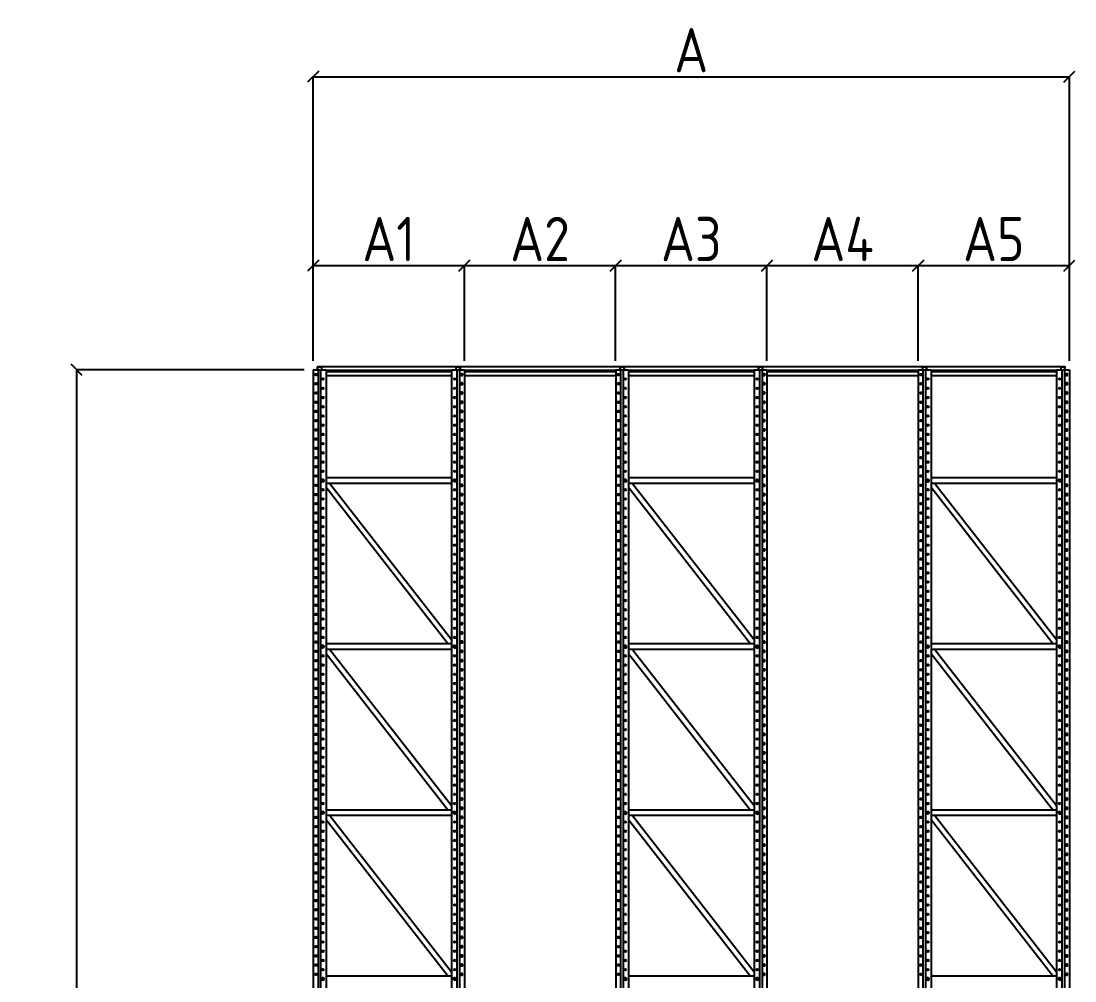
# Model space of a CAD drawing. Header units: millimetres. Extents: x 2596 to 53213, y 1175 to 12446.
# Drawn here: x 28470 to 34184, y 7245 to 12446 of the extents above; entities that cross this region are included whole.
import ezdxf

# ---------------------------------------------------------------- set-up
doc = ezdxf.new("R2010")
doc.units = ezdxf.units.MM
doc.linetypes.add('LIN0', pattern=[0])
doc.layers.add('Contraventamento', color=9, linetype='LIN0', lineweight=25)
doc.layers.add('MONTANTE', color=170, linetype='LIN0', lineweight=25)
doc.styles.add('DIM', font='dim.shx')
doc.dimstyles.new('200 - Planta Baixal', dxfattribs={"dimscale": 1.2, "dimtxt": 200, "dimasz": 50, "dimexe": 1.25, "dimexo": 40, "dimgap": 20, "dimtad": 1, "dimdec": 0, "dimzin": 9, "dimdsep": 46, "dimtxsty": 'DIM', "dimblk": 'OBLIQUE', "dimcen": 2.5, "dimclrd": 256, "dimclre": 256, "dimclrt": 256, "dimadec": 0, "dimazin": 0, "dimtfac": 1, "dimtdec": 0, "dimtmove": 0, "dimatfit": 0, "dimldrblk": 'OBLIQUE', "dimfxl": 0.04, "dimtolj": 1, "dimtzin": 1, "dimarcsym": 0})

# ---------------------------------------------------------------- blocks, each defined once
blk = doc.blocks.new('_Oblique')
at = {"color": 0, "linetype": 'ByBlock', "lineweight": -2}
blk.add_line((-0.5, -0.5), (0.5, 0.5), dxfattribs=at)
blk = doc.blocks.new('*D39')
at = {"lineweight": -2, "transparency": 16777216}
for p, q in [((30053.8, 10604.3), (30053.8, 11122.4)), ((30053.8, 11120.9), (30873.8, 11120.9)), ((30873.8, 10604.3), (30873.8, 11122.4))]:
    blk.add_line(p, q, dxfattribs=at)
at = {"layer": 'Defpoints', "color": 0, "transparency": 16777216}
for p in [(30873.8, 11120.9), (30053.8, 10556.3), (30873.8, 10556.3)]:
    blk.add_point(p, dxfattribs=at)
at = {"lineweight": -2, "transparency": 16777216, "xscale": 60, "yscale": 60, "zscale": 60, "rotation": 180}
blk.add_blockref('_Oblique', (30053.8, 11120.9), dxfattribs=at)
at = {"lineweight": -2, "transparency": 16777216, "xscale": 60, "yscale": 60, "zscale": 60}
blk.add_blockref('_Oblique', (30873.8, 11120.9), dxfattribs=at)
at = {"transparency": 16777216, "insert": (30463.8, 11264.9), "char_height": 240, "attachment_point": 5, "style": 'DIM'}
blk.add_mtext('\\A1;A1', dxfattribs=at)
blk = doc.blocks.new('*D40')
at = {"lineweight": -2, "transparency": 16777216}
for p, q in [((30005.8, 10556.3), (28770.2, 10556.3)), ((28771.7, 1756.3), (28771.7, 10556.3)), ((30003.2, 1756.3), (28770.2, 1756.3))]:
    blk.add_line(p, q, dxfattribs=at)
at = {"layer": 'Defpoints', "color": 0, "transparency": 16777216}
for p in [(28771.7, 10556.3), (30053.8, 10556.3), (30051.2, 1756.3)]:
    blk.add_point(p, dxfattribs=at)
at = {"lineweight": -2, "transparency": 16777216, "xscale": 60, "yscale": 60, "zscale": 60}
for p, rotation in [((28771.7, 10556.3), 90), ((28771.7, 1756.3), 270)]:
    blk.add_blockref('_Oblique', p, dxfattribs=dict(at, rotation=rotation))
at = {"transparency": 16777216, "insert": (28627.7, 6156.3), "char_height": 240, "attachment_point": 5, "rotation": 90, "style": 'DIM'}
blk.add_mtext('\\A1;B', dxfattribs=at)
blk = doc.blocks.new('*D41')
at = {"lineweight": -2, "transparency": 16777216}
for p, q in [((30873.8, 10604.3), (30873.8, 11122.4)), ((30873.8, 11120.9), (31693.8, 11120.9)), ((31693.8, 10604.3), (31693.8, 11122.4))]:
    blk.add_line(p, q, dxfattribs=at)
at = {"layer": 'Defpoints', "color": 0, "transparency": 16777216}
for p in [(31693.8, 11120.9), (30873.8, 10556.3), (31693.8, 10556.3)]:
    blk.add_point(p, dxfattribs=at)
at = {"lineweight": -2, "transparency": 16777216, "xscale": 60, "yscale": 60, "zscale": 60, "rotation": 180}
blk.add_blockref('_Oblique', (30873.8, 11120.9), dxfattribs=at)
at = {"lineweight": -2, "transparency": 16777216, "xscale": 60, "yscale": 60, "zscale": 60}
blk.add_blockref('_Oblique', (31693.8, 11120.9), dxfattribs=at)
at = {"transparency": 16777216, "insert": (31283.8, 11264.9), "char_height": 240, "attachment_point": 5, "style": 'DIM'}
blk.add_mtext('\\A1;A2', dxfattribs=at)
blk = doc.blocks.new('*D42')
at = {"lineweight": -2, "transparency": 16777216}
for p, q in [((31693.8, 10604.3), (31693.8, 11122.4)), ((31693.8, 11120.9), (32513.8, 11120.9)), ((32513.8, 10604.3), (32513.8, 11122.4))]:
    blk.add_line(p, q, dxfattribs=at)
at = {"layer": 'Defpoints', "color": 0, "transparency": 16777216}
for p in [(32513.8, 11120.9), (31693.8, 10556.3), (32513.8, 10556.3)]:
    blk.add_point(p, dxfattribs=at)
at = {"lineweight": -2, "transparency": 16777216, "xscale": 60, "yscale": 60, "zscale": 60, "rotation": 180}
blk.add_blockref('_Oblique', (31693.8, 11120.9), dxfattribs=at)
at = {"lineweight": -2, "transparency": 16777216, "xscale": 60, "yscale": 60, "zscale": 60}
blk.add_blockref('_Oblique', (32513.8, 11120.9), dxfattribs=at)
at = {"transparency": 16777216, "insert": (32103.8, 11264.9), "char_height": 240, "attachment_point": 5, "style": 'DIM'}
blk.add_mtext('\\A1;A3', dxfattribs=at)
blk = doc.blocks.new('*D43')
at = {"lineweight": -2, "transparency": 16777216}
for p, q in [((32513.8, 10604.3), (32513.8, 11122.4)), ((32513.8, 11120.9), (33333.8, 11120.9)), ((33333.8, 10604.3), (33333.8, 11122.4))]:
    blk.add_line(p, q, dxfattribs=at)
at = {"layer": 'Defpoints', "color": 0, "transparency": 16777216}
for p in [(33333.8, 11120.9), (32513.8, 10556.3), (33333.8, 10556.3)]:
    blk.add_point(p, dxfattribs=at)
at = {"lineweight": -2, "transparency": 16777216, "xscale": 60, "yscale": 60, "zscale": 60, "rotation": 180}
blk.add_blockref('_Oblique', (32513.8, 11120.9), dxfattribs=at)
at = {"lineweight": -2, "transparency": 16777216, "xscale": 60, "yscale": 60, "zscale": 60}
blk.add_blockref('_Oblique', (33333.8, 11120.9), dxfattribs=at)
at = {"transparency": 16777216, "insert": (32923.8, 11264.9), "char_height": 240, "attachment_point": 5, "style": 'DIM'}
blk.add_mtext('\\A1;A4', dxfattribs=at)
blk = doc.blocks.new('*D44')
at = {"lineweight": -2, "transparency": 16777216}
for p, q in [((33333.8, 10604.3), (33333.8, 11122.4)), ((33333.8, 11120.9), (34153.8, 11120.9)), ((34153.8, 10604.3), (34153.8, 11122.4))]:
    blk.add_line(p, q, dxfattribs=at)
at = {"layer": 'Defpoints', "color": 0, "transparency": 16777216}
for p in [(34153.8, 11120.9), (33333.8, 10556.3), (34153.8, 10556.3)]:
    blk.add_point(p, dxfattribs=at)
at = {"lineweight": -2, "transparency": 16777216, "xscale": 60, "yscale": 60, "zscale": 60, "rotation": 180}
blk.add_blockref('_Oblique', (33333.8, 11120.9), dxfattribs=at)
at = {"lineweight": -2, "transparency": 16777216, "xscale": 60, "yscale": 60, "zscale": 60}
blk.add_blockref('_Oblique', (34153.8, 11120.9), dxfattribs=at)
at = {"transparency": 16777216, "insert": (33743.8, 11264.9), "char_height": 240, "attachment_point": 5, "style": 'DIM'}
blk.add_mtext('\\A1;A5', dxfattribs=at)
blk = doc.blocks.new('*D45')
at = {"lineweight": -2, "transparency": 16777216}
for p, q in [((30053.8, 10604.3), (30053.8, 12145.9)), ((30053.8, 12144.4), (34153.8, 12144.4)), ((34153.8, 10604.3), (34153.8, 12145.9))]:
    blk.add_line(p, q, dxfattribs=at)
at = {"layer": 'Defpoints', "color": 0, "transparency": 16777216}
for p in [(34153.8, 12144.4), (30053.8, 10556.3), (34153.8, 10556.3)]:
    blk.add_point(p, dxfattribs=at)
at = {"lineweight": -2, "transparency": 16777216, "xscale": 60, "yscale": 60, "zscale": 60, "rotation": 180}
blk.add_blockref('_Oblique', (30053.8, 12144.4), dxfattribs=at)
at = {"lineweight": -2, "transparency": 16777216, "xscale": 60, "yscale": 60, "zscale": 60}
blk.add_blockref('_Oblique', (34153.8, 12144.4), dxfattribs=at)
at = {"transparency": 16777216, "insert": (32103.8, 12288.4), "char_height": 240, "attachment_point": 5, "style": 'DIM'}
blk.add_mtext('\\A1;A', dxfattribs=at)
blk = doc.blocks.new('*U5')
at = {"layer": 'MONTANTE'}
for p, q in [((-872.6, 8804.8), (-872.6, 64.7)), ((-872.6, 8804.8), (-802.9, 8804.8)), ((-846.5, 8804.8), (-846.5, 64.7)), ((-832.1, 8804.8), (-832.1, 4.8)), ((-802.9, 8804.8), (-802.9, 4.8)), ((-122.4, 8804.8), (-122.4, 4.8)), ((-122.4, 8804.8), (-52.6, 8804.8)), ((-93.2, 8804.8), (-93.2, 4.8)), ((-78.8, 8804.8), (-78.8, 64.7)), ((-52.6, 8804.8), (-52.6, 64.7)), ((-122.4, 8219.7), (-802.9, 8219.7)), ((-122.4, 8189.7), (-802.9, 8189.7)), ((-781.6, 8189.7), (-122.4, 7343.2)), ((-802.9, 8168.6), (-141.4, 7319.7)), ((-122.4, 7319.7), (-802.9, 7319.7)), ((-122.4, 7319.7), (-802.9, 7319.7)), ((-122.4, 7289.7), (-802.9, 7289.7)), ((-122.4, 7289.7), (-802.9, 7289.7)), ((-802.9, 7268.6), (-141.4, 6419.7)), ((-781.6, 7289.7), (-122.4, 6443.2)), ((-122.4, 6419.7), (-802.9, 6419.7)), ((-122.4, 6419.7), (-802.9, 6419.7)), ((-122.4, 6389.7), (-802.9, 6389.7)), ((-122.4, 6389.7), (-802.9, 6389.7)), ((-802.9, 6368.6), (-141.4, 5519.7)), ((-781.6, 6389.7), (-122.4, 5543.2)), ((-122.4, 5519.7), (-802.9, 5519.7)), ((-122.4, 5519.7), (-802.9, 5519.7))]:
    blk.add_line(p, q, dxfattribs=at)
for points in [[(-855.7, 8774.7), (-858.7, 8774.7, -1), (-858.7, 8783.7), (-855.7, 8783.7, -1)], [(-69.6, 8774.7), (-66.6, 8774.7, 1), (-66.6, 8783.7), (-69.6, 8783.7, 1)], [(-855.7, 8724.7), (-858.7, 8724.7, -1), (-858.7, 8733.7), (-855.7, 8733.7, -1)], [(-69.6, 8724.7), (-66.6, 8724.7, 1), (-66.6, 8733.7), (-69.6, 8733.7, 1)], [(-855.7, 8674.7), (-858.7, 8674.7, -1), (-858.7, 8683.7), (-855.7, 8683.7, -1)], [(-855.7, 8624.7), (-858.7, 8624.7, -1), (-858.7, 8633.7), (-855.7, 8633.7, -1)], [(-69.6, 8674.7), (-66.6, 8674.7, 1), (-66.6, 8683.7), (-69.6, 8683.7, 1)], [(-69.6, 8624.7), (-66.6, 8624.7, 1), (-66.6, 8633.7), (-69.6, 8633.7, 1)], [(-855.7, 8574.7), (-858.7, 8574.7, -1), (-858.7, 8583.7), (-855.7, 8583.7, -1)], [(-69.6, 8574.7), (-66.6, 8574.7, 1), (-66.6, 8583.7), (-69.6, 8583.7, 1)], [(-855.7, 8524.7), (-858.7, 8524.7, -1), (-858.7, 8533.7), (-855.7, 8533.7, -1)], [(-69.6, 8524.7), (-66.6, 8524.7, 1), (-66.6, 8533.7), (-69.6, 8533.7, 1)], [(-855.7, 8474.7), (-858.7, 8474.7, -1), (-858.7, 8483.7), (-855.7, 8483.7, -1)], [(-69.6, 8474.7), (-66.6, 8474.7, 1), (-66.6, 8483.7), (-69.6, 8483.7, 1)], [(-855.7, 8424.7), (-858.7, 8424.7, -1), (-858.7, 8433.7), (-855.7, 8433.7, -1)], [(-69.6, 8424.7), (-66.6, 8424.7, 1), (-66.6, 8433.7), (-69.6, 8433.7, 1)], [(-855.7, 8374.7), (-858.7, 8374.7, -1), (-858.7, 8383.7), (-855.7, 8383.7, -1)], [(-69.6, 8374.7), (-66.6, 8374.7, 1), (-66.6, 8383.7), (-69.6, 8383.7, 1)], [(-855.7, 8324.7), (-858.7, 8324.7, -1), (-858.7, 8333.7), (-855.7, 8333.7, -1)], [(-69.6, 8324.7), (-66.6, 8324.7, 1), (-66.6, 8333.7), (-69.6, 8333.7, 1)], [(-855.7, 8274.7), (-858.7, 8274.7, -1), (-858.7, 8283.7), (-855.7, 8283.7, -1)], [(-855.7, 8224.7), (-858.7, 8224.7, -1), (-858.7, 8233.7), (-855.7, 8233.7, -1)], [(-69.6, 8274.7), (-66.6, 8274.7, 1), (-66.6, 8283.7), (-69.6, 8283.7, 1)], [(-69.6, 8224.7), (-66.6, 8224.7, 1), (-66.6, 8233.7), (-69.6, 8233.7, 1)], [(-855.7, 8174.7), (-858.7, 8174.7, -1), (-858.7, 8183.7), (-855.7, 8183.7, -1)], [(-69.6, 8174.7), (-66.6, 8174.7, 1), (-66.6, 8183.7), (-69.6, 8183.7, 1)], [(-855.7, 8124.7), (-858.7, 8124.7, -1), (-858.7, 8133.7), (-855.7, 8133.7, -1)], [(-69.6, 8124.7), (-66.6, 8124.7, 1), (-66.6, 8133.7), (-69.6, 8133.7, 1)], [(-855.7, 8074.7), (-858.7, 8074.7, -1), (-858.7, 8083.7), (-855.7, 8083.7, -1)], [(-69.6, 8074.7), (-66.6, 8074.7, 1), (-66.6, 8083.7), (-69.6, 8083.7, 1)], [(-855.7, 8024.7), (-858.7, 8024.7, -1), (-858.7, 8033.7), (-855.7, 8033.7, -1)], [(-69.6, 8024.7), (-66.6, 8024.7, 1), (-66.6, 8033.7), (-69.6, 8033.7, 1)], [(-855.7, 7974.7), (-858.7, 7974.7, -1), (-858.7, 7983.7), (-855.7, 7983.7, -1)], [(-69.6, 7974.7), (-66.6, 7974.7, 1), (-66.6, 7983.7), (-69.6, 7983.7, 1)], [(-855.7, 7924.7), (-858.7, 7924.7, -1), (-858.7, 7933.7), (-855.7, 7933.7, -1)], [(-69.6, 7924.7), (-66.6, 7924.7, 1), (-66.6, 7933.7), (-69.6, 7933.7, 1)], [(-855.7, 7874.7), (-858.7, 7874.7, -1), (-858.7, 7883.7), (-855.7, 7883.7, -1)], [(-855.7, 7824.7), (-858.7, 7824.7, -1), (-858.7, 7833.7), (-855.7, 7833.7, -1)], [(-69.6, 7874.7), (-66.6, 7874.7, 1), (-66.6, 7883.7), (-69.6, 7883.7, 1)], [(-69.6, 7824.7), (-66.6, 7824.7, 1), (-66.6, 7833.7), (-69.6, 7833.7, 1)], [(-855.7, 7774.7), (-858.7, 7774.7, -1), (-858.7, 7783.7), (-855.7, 7783.7, -1)], [(-69.6, 7774.7), (-66.6, 7774.7, 1), (-66.6, 7783.7), (-69.6, 7783.7, 1)], [(-855.7, 7724.7), (-858.7, 7724.7, -1), (-858.7, 7733.7), (-855.7, 7733.7, -1)], [(-69.6, 7724.7), (-66.6, 7724.7, 1), (-66.6, 7733.7), (-69.6, 7733.7, 1)], [(-855.7, 7674.7), (-858.7, 7674.7, -1), (-858.7, 7683.7), (-855.7, 7683.7, -1)], [(-69.6, 7674.7), (-66.6, 7674.7, 1), (-66.6, 7683.7), (-69.6, 7683.7, 1)], [(-855.7, 7624.7), (-858.7, 7624.7, -1), (-858.7, 7633.7), (-855.7, 7633.7, -1)], [(-69.6, 7624.7), (-66.6, 7624.7, 1), (-66.6, 7633.7), (-69.6, 7633.7, 1)], [(-855.7, 7574.7), (-858.7, 7574.7, -1), (-858.7, 7583.7), (-855.7, 7583.7, -1)], [(-69.6, 7574.7), (-66.6, 7574.7, 1), (-66.6, 7583.7), (-69.6, 7583.7, 1)], [(-855.7, 7524.7), (-858.7, 7524.7, -1), (-858.7, 7533.7), (-855.7, 7533.7, -1)], [(-69.6, 7524.7), (-66.6, 7524.7, 1), (-66.6, 7533.7), (-69.6, 7533.7, 1)], [(-855.7, 7474.7), (-858.7, 7474.7, -1), (-858.7, 7483.7), (-855.7, 7483.7, -1)], [(-855.7, 7424.7), (-858.7, 7424.7, -1), (-858.7, 7433.7), (-855.7, 7433.7, -1)], [(-69.6, 7474.7), (-66.6, 7474.7, 1), (-66.6, 7483.7), (-69.6, 7483.7, 1)], [(-69.6, 7424.7), (-66.6, 7424.7, 1), (-66.6, 7433.7), (-69.6, 7433.7, 1)], [(-855.7, 7374.7), (-858.7, 7374.7, -1), (-858.7, 7383.7), (-855.7, 7383.7, -1)], [(-69.6, 7374.7), (-66.6, 7374.7, 1), (-66.6, 7383.7), (-69.6, 7383.7, 1)], [(-855.7, 7324.7), (-858.7, 7324.7, -1), (-858.7, 7333.7), (-855.7, 7333.7, -1)], [(-69.6, 7324.7), (-66.6, 7324.7, 1), (-66.6, 7333.7), (-69.6, 7333.7, 1)], [(-855.7, 7274.7), (-858.7, 7274.7, -1), (-858.7, 7283.7), (-855.7, 7283.7, -1)], [(-69.6, 7274.7), (-66.6, 7274.7, 1), (-66.6, 7283.7), (-69.6, 7283.7, 1)], [(-855.7, 7224.7), (-858.7, 7224.7, -1), (-858.7, 7233.7), (-855.7, 7233.7, -1)], [(-69.6, 7224.7), (-66.6, 7224.7, 1), (-66.6, 7233.7), (-69.6, 7233.7, 1)], [(-855.7, 7174.7), (-858.7, 7174.7, -1), (-858.7, 7183.7), (-855.7, 7183.7, -1)], [(-69.6, 7174.7), (-66.6, 7174.7, 1), (-66.6, 7183.7), (-69.6, 7183.7, 1)], [(-855.7, 7124.7), (-858.7, 7124.7, -1), (-858.7, 7133.7), (-855.7, 7133.7, -1)], [(-69.6, 7124.7), (-66.6, 7124.7, 1), (-66.6, 7133.7), (-69.6, 7133.7, 1)], [(-855.7, 7074.7), (-858.7, 7074.7, -1), (-858.7, 7083.7), (-855.7, 7083.7, -1)], [(-855.7, 7024.7), (-858.7, 7024.7, -1), (-858.7, 7033.7), (-855.7, 7033.7, -1)], [(-69.6, 7074.7), (-66.6, 7074.7, 1), (-66.6, 7083.7), (-69.6, 7083.7, 1)], [(-69.6, 7024.7), (-66.6, 7024.7, 1), (-66.6, 7033.7), (-69.6, 7033.7, 1)], [(-855.7, 6974.7), (-858.7, 6974.7, -1), (-858.7, 6983.7), (-855.7, 6983.7, -1)], [(-69.6, 6974.7), (-66.6, 6974.7, 1), (-66.6, 6983.7), (-69.6, 6983.7, 1)], [(-855.7, 6924.7), (-858.7, 6924.7, -1), (-858.7, 6933.7), (-855.7, 6933.7, -1)], [(-69.6, 6924.7), (-66.6, 6924.7, 1), (-66.6, 6933.7), (-69.6, 6933.7, 1)], [(-855.7, 6874.7), (-858.7, 6874.7, -1), (-858.7, 6883.7), (-855.7, 6883.7, -1)], [(-69.6, 6874.7), (-66.6, 6874.7, 1), (-66.6, 6883.7), (-69.6, 6883.7, 1)], [(-855.7, 6824.7), (-858.7, 6824.7, -1), (-858.7, 6833.7), (-855.7, 6833.7, -1)], [(-69.6, 6824.7), (-66.6, 6824.7, 1), (-66.6, 6833.7), (-69.6, 6833.7, 1)], [(-855.7, 6774.7), (-858.7, 6774.7, -1), (-858.7, 6783.7), (-855.7, 6783.7, -1)], [(-69.6, 6774.7), (-66.6, 6774.7, 1), (-66.6, 6783.7), (-69.6, 6783.7, 1)], [(-855.7, 6724.7), (-858.7, 6724.7, -1), (-858.7, 6733.7), (-855.7, 6733.7, -1)], [(-69.6, 6724.7), (-66.6, 6724.7, 1), (-66.6, 6733.7), (-69.6, 6733.7, 1)], [(-855.7, 6674.7), (-858.7, 6674.7, -1), (-858.7, 6683.7), (-855.7, 6683.7, -1)], [(-855.7, 6624.7), (-858.7, 6624.7, -1), (-858.7, 6633.7), (-855.7, 6633.7, -1)], [(-69.6, 6674.7), (-66.6, 6674.7, 1), (-66.6, 6683.7), (-69.6, 6683.7, 1)], [(-69.6, 6624.7), (-66.6, 6624.7, 1), (-66.6, 6633.7), (-69.6, 6633.7, 1)], [(-855.7, 6574.7), (-858.7, 6574.7, -1), (-858.7, 6583.7), (-855.7, 6583.7, -1)], [(-69.6, 6574.7), (-66.6, 6574.7, 1), (-66.6, 6583.7), (-69.6, 6583.7, 1)], [(-855.7, 6524.7), (-858.7, 6524.7, -1), (-858.7, 6533.7), (-855.7, 6533.7, -1)], [(-69.6, 6524.7), (-66.6, 6524.7, 1), (-66.6, 6533.7), (-69.6, 6533.7, 1)], [(-855.7, 6474.7), (-858.7, 6474.7, -1), (-858.7, 6483.7), (-855.7, 6483.7, -1)], [(-69.6, 6474.7), (-66.6, 6474.7, 1), (-66.6, 6483.7), (-69.6, 6483.7, 1)], [(-855.7, 6424.7), (-858.7, 6424.7, -1), (-858.7, 6433.7), (-855.7, 6433.7, -1)], [(-69.6, 6424.7), (-66.6, 6424.7, 1), (-66.6, 6433.7), (-69.6, 6433.7, 1)], [(-855.7, 6374.7), (-858.7, 6374.7, -1), (-858.7, 6383.7), (-855.7, 6383.7, -1)], [(-69.6, 6374.7), (-66.6, 6374.7, 1), (-66.6, 6383.7), (-69.6, 6383.7, 1)], [(-855.7, 6324.7), (-858.7, 6324.7, -1), (-858.7, 6333.7), (-855.7, 6333.7, -1)], [(-69.6, 6324.7), (-66.6, 6324.7, 1), (-66.6, 6333.7), (-69.6, 6333.7, 1)], [(-855.7, 6274.7), (-858.7, 6274.7, -1), (-858.7, 6283.7), (-855.7, 6283.7, -1)], [(-855.7, 6224.7), (-858.7, 6224.7, -1), (-858.7, 6233.7), (-855.7, 6233.7, -1)], [(-69.6, 6274.7), (-66.6, 6274.7, 1), (-66.6, 6283.7), (-69.6, 6283.7, 1)], [(-69.6, 6224.7), (-66.6, 6224.7, 1), (-66.6, 6233.7), (-69.6, 6233.7, 1)], [(-855.7, 6174.7), (-858.7, 6174.7, -1), (-858.7, 6183.7), (-855.7, 6183.7, -1)], [(-69.6, 6174.7), (-66.6, 6174.7, 1), (-66.6, 6183.7), (-69.6, 6183.7, 1)], [(-855.7, 6124.7), (-858.7, 6124.7, -1), (-858.7, 6133.7), (-855.7, 6133.7, -1)], [(-69.6, 6124.7), (-66.6, 6124.7, 1), (-66.6, 6133.7), (-69.6, 6133.7, 1)], [(-855.7, 6074.7), (-858.7, 6074.7, -1), (-858.7, 6083.7), (-855.7, 6083.7, -1)], [(-69.6, 6074.7), (-66.6, 6074.7, 1), (-66.6, 6083.7), (-69.6, 6083.7, 1)], [(-855.7, 6024.7), (-858.7, 6024.7, -1), (-858.7, 6033.7), (-855.7, 6033.7, -1)], [(-69.6, 6024.7), (-66.6, 6024.7, 1), (-66.6, 6033.7), (-69.6, 6033.7, 1)], [(-855.7, 5974.7), (-858.7, 5974.7, -1), (-858.7, 5983.7), (-855.7, 5983.7, -1)], [(-69.6, 5974.7), (-66.6, 5974.7, 1), (-66.6, 5983.7), (-69.6, 5983.7, 1)], [(-855.7, 5924.7), (-858.7, 5924.7, -1), (-858.7, 5933.7), (-855.7, 5933.7, -1)], [(-69.6, 5924.7), (-66.6, 5924.7, 1), (-66.6, 5933.7), (-69.6, 5933.7, 1)], [(-855.7, 5874.7), (-858.7, 5874.7, -1), (-858.7, 5883.7), (-855.7, 5883.7, -1)], [(-855.7, 5824.7), (-858.7, 5824.7, -1), (-858.7, 5833.7), (-855.7, 5833.7, -1)], [(-69.6, 5874.7), (-66.6, 5874.7, 1), (-66.6, 5883.7), (-69.6, 5883.7, 1)], [(-69.6, 5824.7), (-66.6, 5824.7, 1), (-66.6, 5833.7), (-69.6, 5833.7, 1)], [(-855.7, 5774.7), (-858.7, 5774.7, -1), (-858.7, 5783.7), (-855.7, 5783.7, -1)], [(-69.6, 5774.7), (-66.6, 5774.7, 1), (-66.6, 5783.7), (-69.6, 5783.7, 1)], [(-855.7, 5724.7), (-858.7, 5724.7, -1), (-858.7, 5733.7), (-855.7, 5733.7, -1)], [(-69.6, 5724.7), (-66.6, 5724.7, 1), (-66.6, 5733.7), (-69.6, 5733.7, 1)], [(-855.7, 5674.7), (-858.7, 5674.7, -1), (-858.7, 5683.7), (-855.7, 5683.7, -1)], [(-69.6, 5674.7), (-66.6, 5674.7, 1), (-66.6, 5683.7), (-69.6, 5683.7, 1)], [(-855.7, 5624.7), (-858.7, 5624.7, -1), (-858.7, 5633.7), (-855.7, 5633.7, -1)], [(-69.6, 5624.7), (-66.6, 5624.7, 1), (-66.6, 5633.7), (-69.6, 5633.7, 1)], [(-855.7, 5574.7), (-858.7, 5574.7, -1), (-858.7, 5583.7), (-855.7, 5583.7, -1)], [(-69.6, 5574.7), (-66.6, 5574.7, 1), (-66.6, 5583.7), (-69.6, 5583.7, 1)], [(-855.7, 5524.7), (-858.7, 5524.7, -1), (-858.7, 5533.7), (-855.7, 5533.7, -1)], [(-69.6, 5524.7), (-66.6, 5524.7, 1), (-66.6, 5533.7), (-69.6, 5533.7, 1)]]:
    blk.add_lwpolyline(points, format="xyb", close=True, dxfattribs=at)
for points in [[(-818.9, 8212), (-825.7, 8209.2), (-826.7, 8202), (-820.9, 8197.5), (-814.1, 8200.3), (-813.1, 8207.5), (-818.9, 8212)], [(-104.4, 8212), (-111.2, 8209.2), (-112.2, 8202), (-106.4, 8197.5), (-99.6, 8200.3), (-98.6, 8207.5), (-104.4, 8212)], [(-818.9, 7312), (-825.7, 7309.2), (-826.7, 7302), (-820.9, 7297.5), (-814.1, 7300.3), (-813.1, 7307.5), (-818.9, 7312)], [(-818.9, 7312), (-825.7, 7309.2), (-826.7, 7302), (-820.9, 7297.5), (-814.1, 7300.3), (-813.1, 7307.5), (-818.9, 7312)], [(-104.4, 7312), (-111.2, 7309.2), (-112.2, 7302), (-106.4, 7297.5), (-99.6, 7300.3), (-98.6, 7307.5), (-104.4, 7312)], [(-104.4, 7312), (-111.2, 7309.2), (-112.2, 7302), (-106.4, 7297.5), (-99.6, 7300.3), (-98.6, 7307.5), (-104.4, 7312)], [(-818.9, 6412), (-825.7, 6409.2), (-826.7, 6402), (-820.9, 6397.5), (-814.1, 6400.3), (-813.1, 6407.5), (-818.9, 6412)], [(-818.9, 6412), (-825.7, 6409.2), (-826.7, 6402), (-820.9, 6397.5), (-814.1, 6400.3), (-813.1, 6407.5), (-818.9, 6412)], [(-104.4, 6412), (-111.2, 6409.2), (-112.2, 6402), (-106.4, 6397.5), (-99.6, 6400.3), (-98.6, 6407.5), (-104.4, 6412)], [(-104.4, 6412), (-111.2, 6409.2), (-112.2, 6402), (-106.4, 6397.5), (-99.6, 6400.3), (-98.6, 6407.5), (-104.4, 6412)], [(-818.9, 5512), (-825.7, 5509.2), (-826.7, 5502), (-820.9, 5497.5), (-814.1, 5500.3), (-813.1, 5507.5), (-818.9, 5512)], [(-818.9, 5512), (-825.7, 5509.2), (-826.7, 5502), (-820.9, 5497.5), (-814.1, 5500.3), (-813.1, 5507.5), (-818.9, 5512)], [(-104.4, 5512), (-111.2, 5509.2), (-112.2, 5502), (-106.4, 5497.5), (-99.6, 5500.3), (-98.6, 5507.5), (-104.4, 5512)], [(-104.4, 5512), (-111.2, 5509.2), (-112.2, 5502), (-106.4, 5497.5), (-99.6, 5500.3), (-98.6, 5507.5), (-104.4, 5512)]]:
    blk.add_lwpolyline(points, dxfattribs=at)
for centre in [(-819.9, 8754.7), (-105.4, 8754.7), (-819.9, 8704.7), (-105.4, 8704.7), (-819.9, 8654.7), (-105.4, 8654.7), (-819.9, 8604.7), (-105.4, 8604.7), (-819.9, 8554.7), (-105.4, 8554.7), (-819.9, 8504.7), (-819.9, 8454.7), (-105.4, 8504.7), (-105.4, 8454.7), (-819.9, 8404.7), (-105.4, 8404.7), (-819.9, 8354.7), (-105.4, 8354.7), (-819.9, 8304.7), (-105.4, 8304.7), (-819.9, 8254.7), (-105.4, 8254.7), (-819.9, 8204.7), (-105.4, 8204.7), (-819.9, 8154.7), (-105.4, 8154.7), (-819.9, 8104.7), (-819.9, 8054.7), (-105.4, 8104.7), (-105.4, 8054.7), (-819.9, 8004.7), (-105.4, 8004.7), (-819.9, 7954.7), (-105.4, 7954.7), (-819.9, 7904.7), (-105.4, 7904.7), (-819.9, 7854.7), (-105.4, 7854.7), (-819.9, 7804.7), (-105.4, 7804.7), (-819.9, 7754.7), (-105.4, 7754.7), (-819.9, 7704.7), (-819.9, 7654.7), (-105.4, 7704.7), (-105.4, 7654.7), (-819.9, 7604.7), (-105.4, 7604.7), (-819.9, 7554.7), (-105.4, 7554.7), (-819.9, 7504.7), (-105.4, 7504.7), (-819.9, 7454.7), (-105.4, 7454.7), (-819.9, 7404.7), (-105.4, 7404.7), (-819.9, 7354.7), (-105.4, 7354.7), (-819.9, 7304.7), (-819.9, 7254.7), (-105.4, 7304.7), (-105.4, 7254.7), (-819.9, 7204.7), (-105.4, 7204.7), (-819.9, 7154.7), (-105.4, 7154.7), (-819.9, 7104.7), (-105.4, 7104.7), (-819.9, 7054.7), (-105.4, 7054.7), (-819.9, 7004.7), (-105.4, 7004.7), (-819.9, 6954.7), (-105.4, 6954.7), (-819.9, 6904.7), (-819.9, 6854.7), (-105.4, 6904.7), (-105.4, 6854.7), (-819.9, 6804.7), (-105.4, 6804.7), (-819.9, 6754.7), (-105.4, 6754.7), (-819.9, 6704.7), (-105.4, 6704.7), (-819.9, 6654.7), (-105.4, 6654.7), (-819.9, 6604.7), (-105.4, 6604.7), (-819.9, 6554.7), (-105.4, 6554.7), (-819.9, 6504.7), (-819.9, 6454.7), (-105.4, 6504.7), (-105.4, 6454.7), (-819.9, 6404.7), (-105.4, 6404.7), (-819.9, 6354.7), (-105.4, 6354.7), (-819.9, 6304.7), (-105.4, 6304.7), (-819.9, 6254.7), (-105.4, 6254.7), (-819.9, 6204.7), (-105.4, 6204.7), (-819.9, 6154.7), (-105.4, 6154.7), (-819.9, 6104.7), (-819.9, 6054.7), (-105.4, 6104.7), (-105.4, 6054.7), (-819.9, 6004.7), (-105.4, 6004.7), (-819.9, 5954.7), (-105.4, 5954.7), (-819.9, 5904.7), (-105.4, 5904.7), (-819.9, 5854.7), (-105.4, 5854.7), (-819.9, 5804.7), (-105.4, 5804.7), (-819.9, 5754.7), (-105.4, 5754.7), (-819.9, 5704.7), (-819.9, 5654.7), (-105.4, 5704.7), (-105.4, 5654.7), (-819.9, 5604.7), (-105.4, 5604.7), (-819.9, 5554.7), (-105.4, 5554.7), (-819.9, 5504.7), (-105.4, 5504.7)]:
    blk.add_circle(centre, 4.5, dxfattribs=at)
blk = doc.blocks.new('*U38')
blk.add_blockref('*U5', (42.5, -4552.375))
blk = doc.blocks.new('*U37')
at = {"color": 0, "linetype": 'ByBlock', "lineweight": -2, "transparency": 16777216}
for p in [(0, 0), (1640, 0), (3280, 0)]:
    blk.add_blockref('*U38', p, dxfattribs=at)
blk = doc.blocks.new('*U6')
at = {"layer": 'Contraventamento', "color": 7, "lineweight": 25, "ltscale": 100}
for p, q in [((-3.4, 20), (-3.4, 5.4)), ((-2.2, 20), (-2.2, 5.4)), ((769.7, 22), (-1.7, 22)), ((20.1, 20.6), (-1.7, 20.6)), ((20.6, 5.4), (20.6, 20)), ((21.8, 5.4), (21.8, 20)), ((724.1, 2.1), (43.9, 2.1)), ((747.2, 20), (747.2, 5.4)), ((748.4, 20), (748.4, 5.4)), ((769.7, 20.6), (748.9, 20.6)), ((770.2, 5.4), (770.2, 20)), ((771.4, 5.4), (771.4, 20)), ((724.1, -6.3), (43.9, -6.3)), ((724.1, -26.3), (43.9, -26.3))]:
    blk.add_line(p, q, dxfattribs=at)
for centre, radius, start, end in [((-1.5, 20.1), 1.91, 95.3692, 184.5128), ((-1.6, 20), 0.605, 95.3692, 184.5128), ((19.9, 20.1), 1.91, 355.4872, 84.6308), ((20, 20), 0.605, 355.4872, 84.6308), ((749.1, 20.1), 1.91, 95.3692, 184.5128), ((749, 20), 0.605, 95.3692, 184.5128), ((769.5, 20.1), 1.91, 355.4872, 84.6308), ((769.6, 20), 0.605, 355.4872, 84.6308)]:
    blk.add_arc(centre, radius, start, end, dxfattribs=at)
blk = doc.blocks.new('*U9')
at = {"layer": 'Contraventamento', "color": 7, "lineweight": 25, "ltscale": 100}
for p, q in [((-3.4, 20), (-3.4, 5.4)), ((-2.2, 20), (-2.2, 5.4)), ((908.9, 22), (-1.7, 22)), ((20.1, 20.6), (-1.7, 20.6)), ((20.6, 5.4), (20.6, 20)), ((21.8, 5.4), (21.8, 20)), ((863.2, 2.1), (43.9, 2.1)), ((886.4, 20), (886.4, 5.4)), ((887.5, 20), (887.5, 5.4)), ((908.9, 20.6), (888.1, 20.6)), ((909.4, 5.4), (909.4, 20)), ((910.6, 5.4), (910.6, 20)), ((863.2, -6.3), (43.9, -6.3)), ((863.2, -26.3), (43.9, -26.3))]:
    blk.add_line(p, q, dxfattribs=at)
for centre, radius, start, end in [((-1.5, 20.1), 1.91, 95.3692, 184.5128), ((-1.6, 20), 0.605, 95.3692, 184.5128), ((19.9, 20.1), 1.91, 355.4872, 84.6308), ((20, 20), 0.605, 355.4872, 84.6308), ((888.3, 20.1), 1.91, 95.3692, 184.5128), ((888.1, 20), 0.605, 95.3692, 184.5128), ((908.7, 20.1), 1.91, 355.4872, 84.6308), ((908.8, 20), 0.605, 355.4872, 84.6308)]:
    blk.add_arc(centre, radius, start, end, dxfattribs=at)

msp = doc.modelspace()

# ---------------------------------------------------------------- block references
at = {"xscale": 0.999998, "yscale": 0.999998, "zscale": 0.999998}
for name, p in [('*U6', (30079.6, 10550.9)), ('*U9', (30830.2, 10550.9)), ('*U6', (31719.6, 10550.9)), ('*U9', (32470.2, 10550.9)), ('*U6', (33359.6, 10550.9))]:
    msp.add_blockref(name, p, dxfattribs=at)
msp.add_blockref('*U37', (30884, 6303.9))

# ---------------------------------------------------------------- dimensions: what is measured, and where the dimension line sits
for base, p1, p2, text, picture, middle in [((34153.8, 12144.4), (30053.8, 10556.3), (34153.8, 10556.3), 'A', '*D45', (32103.8, 12288.4)), ((30873.8, 11120.9), (30053.8, 10556.3), (30873.8, 10556.3), 'A1', '*D39', (30463.8, 11264.9)), ((31693.8, 11120.9), (30873.8, 10556.3), (31693.8, 10556.3), 'A2', '*D41', (31283.8, 11264.9)), ((32513.8, 11120.9), (31693.8, 10556.3), (32513.8, 10556.3), 'A3', '*D42', (32103.8, 11264.9)), ((33333.8, 11120.9), (32513.8, 10556.3), (33333.8, 10556.3), 'A4', '*D43', (32923.8, 11264.9)), ((34153.8, 11120.9), (33333.8, 10556.3), (34153.8, 10556.3), 'A5', '*D44', (33743.8, 11264.9))]:
    dim = msp.add_linear_dim(base=base, p1=p1, p2=p2, text=text, dimstyle='200 - Planta Baixal')
    dim.commit()
    dim.dimension.update_dxf_attribs({"geometry": picture, "text_midpoint": middle})
dim = msp.add_linear_dim(base=(28771.7, 10556.3), p1=(30051.2, 1756.3), p2=(30053.8, 10556.3), angle=90, text='B', dimstyle='200 - Planta Baixal')
dim.commit()
dim.dimension.update_dxf_attribs({"geometry": '*D40', "text_midpoint": (28627.7, 6156.3)})

doc.saveas('drawing.dxf')
